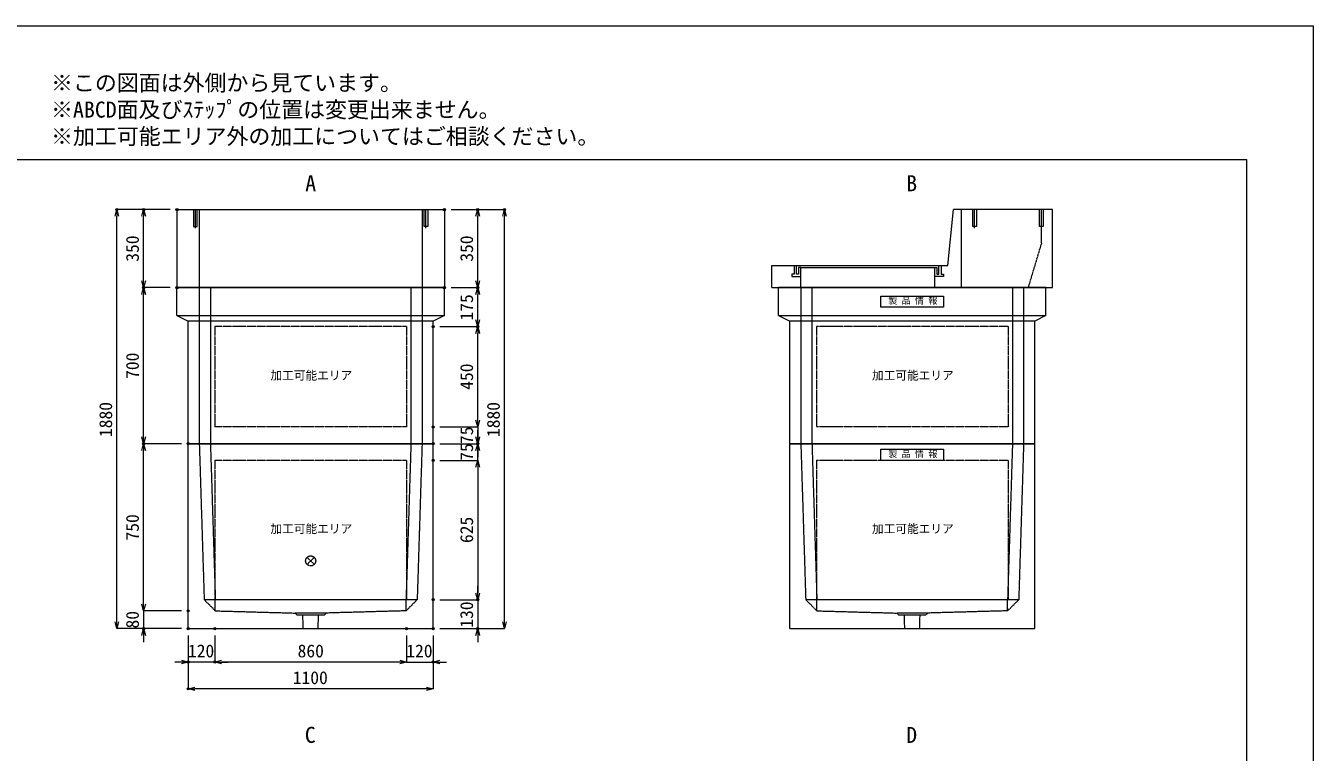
# Model space of a CAD drawing. Units: millimetres, scale not verified. Extents: x -4455 to 4455, y -3150 to 3150.
# Drawn here: x -1324 to 4455, y -109 to 3150 of the extents above; entities that cross this region are included whole.
import ezdxf
from ezdxf.enums import TextEntityAlignment as Align

# ---------------------------------------------------------------- set-up
doc = ezdxf.new("R2010")
doc.units = ezdxf.units.MM
doc.header["$LTSCALE"] = 20
doc.header["$PDMODE"] = 32
doc.header["$PDSIZE"] = 10
doc.linetypes.add('LONG_DASHED1', pattern=[7, 6, -1])
doc.linetypes.add('LONG_DOUBLE_CHAIN', pattern=[21.8, 18, -1, 0.6, -0.6, 0.6, -1])
for name, color, linetype, lineweight in [('0-0_D-TTL', 7, 'Continuous', 9), ('0-1_Defpoints', 7, 'Continuous', 9), ('0-3_D-TTL-TXT', 7, 'Continuous', 9), ('0-4_D-STR-TXT', 7, 'Continuous', 9), ('0-5_D-STR-DIM', 3, 'Continuous', 9), ('0-6_0', 7, 'Continuous', 9), ('0-7_D-STR', 7, 'Continuous', 9), ('0-9_D-STR-STR4', 134, 'LONG_DASHED1', 9), ('0-A_D-STR-STR2', 1, 'LONG_DASHED1', 9), ('0-B_D-STR-STR1', 7, 'LONG_DASHED1', 9), ('0-C_D-STR-STR5', 1, 'LONG_DOUBLE_CHAIN', 9)]:
    doc.layers.add(name, color=color, linetype=linetype, lineweight=lineweight)
doc.styles.add('ＭＳ ゴシック', font='')
doc.styles.get('ＭＳ ゴシック').set_extended_font_data('MS Gothic')

# ---------------------------------------------------------------- blocks, each defined once
blk = doc.blocks.new('A$C4DE05FD1')
at = {"layer": '0-0_D-TTL', "color": 134}
for p, q in [((4000, 76000), (114800, 76000)), ((114800, 76000), (114800, 4000))]:
    blk.add_line(p, q, dxfattribs=at)
at = {"layer": '0-1_Defpoints', "color": 134}
for p, q in [((0, 84000), (118800, 84000)), ((118800, 84000), (118800, 0))]:
    blk.add_line(p, q, dxfattribs=at)
at = {"layer": '0-3_D-TTL-TXT', "style": 'ＭＳ ゴシック'}
for s, p in [('※この図面は外側から見ています。', (43260.9, 79815.7)), ('※ABCD面及びｽﾃｯﾌﾟの位置は変更出来ません。', (43260.9, 78215.7)), ('※加工可能エリア外の加工についてはご相談ください。', (43260.9, 76615.7))]:
    blk.add_text(s, height=962.2, dxfattribs=at).set_placement(p, align=Align.BOTTOM_LEFT)
blk = doc.blocks.new('_Open30')
at = {"layer": '0-6_0'}
blk.add_line((0, 0), (-20, 0), dxfattribs=at)
blk.add_lwpolyline([(-20, 5.36), (0, 0), (-20, -5.36)], dxfattribs=at)
blk = doc.blocks.new('A$C31CA379A')
at = {"layer": '0-4_D-STR-TXT', "style": 'ＭＳ ゴシック'}
for s, p in [('A', (-326.2, -2190.5)), ('B', (35638.7, -2190.5)), ('C', (-351.4, -35190.9)), ('D', (35638.7, -35190.5))]:
    blk.add_text(s, height=962.2, dxfattribs=at).set_placement(p, align=Align.BOTTOM_LEFT)
blk = doc.blocks.new('A$C737D46CD')
at = {"layer": '0-B_D-STR-STR1', "linetype": 'Continuous'}
blk.add_lwpolyline([(-2820, 0), (2820, 0), (2820, -1000), (-2820, -1000)], close=True, dxfattribs=at)
at = {"layer": '0-B_D-STR-STR1', "style": 'ＭＳ ゴシック'}
blk.add_text('製 品 情 報', height=577.3, dxfattribs=at).set_placement((-2149.7, -882.5), align=Align.BOTTOM_LEFT)
blk = doc.blocks.new('A$C1CC521A5')
at = {"layer": '0-7_D-STR'}
for p, q in [((12000, 14000), (-12000, 14000)), ((-12000, 11500), (-12000, 14000)), ((12000, 11500), (12000, 14000)), ((-12000, 11500), (-11000, 11000)), ((-12000, 11500), (12000, 11500)), ((-11000, 0), (-11000, 11000)), ((11000, 11000), (-11000, 11000)), ((12000, 11500), (11000, 11000)), ((11000, 0), (11000, 11000)), ((11000, 0), (-11000, 0))]:
    blk.add_line(p, q, dxfattribs=at)
at = {"layer": '0-7_D-STR', "linetype": 'LONG_DASHED1'}
for p, q in [((-10000, 14000), (-10000, 0)), ((-9000, 14000), (-9000, 0)), ((9000, 14000), (9000, 0)), ((10000, 14000), (10000, 0))]:
    blk.add_line(p, q, dxfattribs=at)
at = {"layer": '0-C_D-STR-STR5'}
for p, q in [((8600, 10500), (8600, 1500)), ((8600, 1500), (-8600, 1500))]:
    blk.add_line(p, q, dxfattribs=at)
blk.add_lwpolyline([(8600, 10500), (-8600, 10500), (-8600, 1529)], dxfattribs=at)
at = {"layer": '0-B_D-STR-STR1'}
blk.add_blockref('A$C737D46CD', (0, 13250), dxfattribs=at)
blk = doc.blocks.new('A$C4E0738D6')
at = {"layer": '0-7_D-STR'}
for p, q in [((12000, 14000), (-12000, 14000)), ((-12000, 11500), (-12000, 14000)), ((12000, 11500), (12000, 14000)), ((-12000, 11500), (-11000, 11000)), ((-12000, 11500), (12000, 11500)), ((-11000, 0), (-11000, 11000)), ((11000, 11000), (-11000, 11000)), ((12000, 11500), (11000, 11000)), ((11000, 0), (11000, 11000)), ((11000, 0), (-11000, 0))]:
    blk.add_line(p, q, dxfattribs=at)
at = {"layer": '0-7_D-STR', "linetype": 'LONG_DASHED1'}
for p, q in [((-10000, 14000), (-10000, 0)), ((-9000, 14000), (-9000, 0)), ((9000, 14000), (9000, 0)), ((10000, 14000), (10000, 0))]:
    blk.add_line(p, q, dxfattribs=at)
at = {"layer": '0-C_D-STR-STR5'}
for p, q in [((8600, 10500), (8600, 1500)), ((8600, 1500), (-8600, 1500))]:
    blk.add_line(p, q, dxfattribs=at)
blk.add_lwpolyline([(8600, 10500), (-8600, 10500), (-8600, 1500)], dxfattribs=at)
blk = doc.blocks.new('A$C531455C1')
at = {"layer": '0-7_D-STR'}
for p, q in [((-11000, 0), (11000, 0)), ((-11000, -16600), (-11000, 0)), ((11000, -16600), (11000, 0)), ((-11000, -16600), (11000, -16600))]:
    blk.add_line(p, q, dxfattribs=at)
at = {"layer": '0-7_D-STR', "linetype": 'LONG_DASHED1'}
for p, q in [((-10000, 0), (-9560, -14000)), ((-9000, 0), (-8560, -14000)), ((9000, 0), (8560, -14000)), ((10000, 0), (9560, -14000)), ((-8560, -15000), (-9560, -14000)), ((9560, -14000), (-9560, -14000)), ((-8560, -15000), (-8560, -14000)), ((-8560, -15000), (-1400, -15200)), ((8560, -15000), (1400, -15200)), ((8560, -15000), (9560, -14000)), ((8560, -15000), (8560, -14000)), ((-1200, -15380), (-1400, -15200)), ((1400, -15200), (-1400, -15200)), ((1200, -15380), (-1200, -15380)), ((-666, -16600), (-705, -15380)), ((666, -16600), (705, -15380)), ((1200, -15380), (1400, -15200))]:
    blk.add_line(p, q, dxfattribs=at)
at = {"layer": '0-C_D-STR-STR5'}
for p, q in [((8600, -1500), (8600, -14000)), ((8600, -14000), (-8600, -14000))]:
    blk.add_line(p, q, dxfattribs=at)
blk.add_lwpolyline([(8600, -1500), (-8600, -1500), (-8600, -14000)], dxfattribs=at)
at = {"layer": '0-B_D-STR-STR1'}
blk.add_blockref('A$C737D46CD', (0, -500), dxfattribs=at)
blk = doc.blocks.new('A$C7CE826D1')
at = {"layer": '0-7_D-STR'}
for p, q in [((-11000, 0), (11000, 0)), ((-11000, -16600), (-11000, 0)), ((11000, -16600), (11000, 0)), ((-11000, -16600), (11000, -16600))]:
    blk.add_line(p, q, dxfattribs=at)
at = {"layer": '0-7_D-STR', "linetype": 'LONG_DASHED1'}
for p, q in [((-10000, 0), (-9560, -14000)), ((-9000, 0), (-8560, -14000)), ((9000, 0), (8560, -14000)), ((10000, 0), (9560, -14000)), ((-8560, -15000), (-9560, -14000)), ((9560, -14000), (-9560, -14000)), ((-8560, -15000), (-8560, -14000)), ((-8560, -15000), (-1400, -15200)), ((8560, -15000), (1400, -15200)), ((8560, -15000), (9560, -14000)), ((8560, -15000), (8560, -14000)), ((-1200, -15380), (-1400, -15200)), ((1400, -15200), (-1400, -15200)), ((1200, -15380), (-1200, -15380)), ((-666, -16600), (-705, -15380)), ((666, -16600), (705, -15380)), ((1200, -15380), (1400, -15200))]:
    blk.add_line(p, q, dxfattribs=at)
at = {"layer": '0-C_D-STR-STR5'}
for p, q in [((8600, -1500), (-8600, -1500)), ((-8600, -1500), (-8600, -14000)), ((8600, -1500), (8600, -14000)), ((8600, -14000), (-8600, -14000))]:
    blk.add_line(p, q, dxfattribs=at)
blk = doc.blocks.new('A$C774106B8')
at = {"layer": '0-7_D-STR'}
for p, q in [((-12000, 7000), (12000, 7000)), ((-12000, 7000), (-12000, 0)), ((12000, 7000), (12000, 0)), ((-12000, 0), (12000, 0))]:
    blk.add_line(p, q, dxfattribs=at)
at = {"layer": '0-7_D-STR', "linetype": 'LONG_DASHED1'}
for p, q in [((-10000, 7000), (-10000, 0)), ((10000, 7000), (10000, 0))]:
    blk.add_line(p, q, dxfattribs=at)
at = {"layer": '0-A_D-STR-STR2'}
for p, q in [((-10350, 5340), (-10350, 7000)), ((10350, 5340), (10350, 7000))]:
    blk.add_line(p, q, dxfattribs=at)
for points in [[(-10510, 7000), (-10510, 5500), (-10190, 5500), (-10190, 7000)], [(10510, 7000), (10510, 5500), (10190, 5500), (10190, 7000)]]:
    blk.add_lwpolyline(points, dxfattribs=at)
blk = doc.blocks.new('A$C20EB2ED2')
at = {"layer": '0-7_D-STR'}
for p, q in [((3200, 2000), (3700, 7000)), ((12600, 7000), (3700, 7000)), ((12600, 0), (12600, 7000)), ((-12600, 2000), (3200, 2000)), ((-12600, 0), (-12600, 2000)), ((-12600, 0), (12600, 0))]:
    blk.add_line(p, q, dxfattribs=at)
at = {"layer": '0-7_D-STR', "linetype": 'LONG_DASHED1'}
for p, q in [((4400, 7000), (4400, 0)), ((11600, 4000), (11600, 7000)), ((11600, 4000), (10400, 0)), ((-10000, 0), (-10000, 1800)), ((2000, 1800), (2000, 0))]:
    blk.add_line(p, q, dxfattribs=at)
at = {"layer": '0-9_D-STR-STR4'}
for points in [[(-10600, 2000), (-10600, 1200), (-10800, 1200), (-10800, 1000), (-10000, 1000)], [(-10000, 1800), (-10200, 1800), (-10200, 1200), (-10400, 1200), (-10400, 2000)], [(-10000, 1800), (2000, 1800), (2200, 1800)], [(2600, 2000), (2600, 1200), (2800, 1200), (2800, 1000), (2000, 1000)], [(2200, 1800), (2200, 1200), (2400, 1200), (2400, 2000)]]:
    blk.add_lwpolyline(points, dxfattribs=at)
at = {"layer": '0-A_D-STR-STR2'}
for p, q in [((5595.6, 5340), (5595.6, 7000)), ((11600, 5340), (11600, 7000))]:
    blk.add_line(p, q, dxfattribs=at)
for points in [[(5755.6, 7000), (5755.6, 5500), (5435.6, 5500), (5435.6, 7000)], [(11760, 7000), (11760, 5500), (11440, 5500), (11440, 7000)]]:
    blk.add_lwpolyline(points, dxfattribs=at)
blk = doc.blocks.new('A$C1C640AAB')
at = {"layer": '0-C_D-STR-STR5'}
for p, q in [((-318.2, -318.2), (318.2, 318.2)), ((-318.2, 318.2), (318.2, -318.2))]:
    blk.add_line(p, q, dxfattribs=at)
blk.add_circle((0, 0), 450, dxfattribs=at)

msp = doc.modelspace()

# ---------------------------------------------------------------- linework, layer by layer
at = {"layer": '0-1_Defpoints'}
for p in [(-915, 2325), (-795, 2325), (-645, 2325), (555, 2325), (705, 2325), (825, 2325), (-795, 1975), (-645, 1975), (555, 1975), (555, 1975), (705, 1975), (505, 1800), (705, 1800), (505, 1350), (-795, 1275), (-595, 1275), (505, 1275), (705, 1275), (505, 1200), (505, 575), (705, 575), (-595, 525), (-795, 445), (-595, 445), (-595, 445), (-475, 445), (385, 445), (505, 445), (505, 445), (705, 445), (-595, 295), (-475, 295), (505, 295), (-595, 175)]:
    msp.add_point(p, dxfattribs=at)
at = {"layer": '0-4_D-STR-TXT', "color": 3}
msp.add_line((2225, 1575.72), (2225.2, 1575.72), dxfattribs=at)
at = {"layer": '0-5_D-STR-DIM'}
for p, q in [((-675, 2325), (-915, 2325)), ((-675, 2325), (-795, 2325)), ((585, 2325), (705, 2325)), ((585, 2325), (825, 2325)), ((-915, 475), (-915, 2295)), ((-795, 2005), (-795, 2295)), ((705, 2005), (705, 2295)), ((825, 475), (825, 2295)), ((-675, 1975), (-795, 1975)), ((-675, 1975), (-795, 1975)), ((585, 1975), (705, 1975)), ((585, 1975), (705, 1975)), ((-795, 1305), (-795, 1945)), ((705, 1830), (705, 1945)), ((535, 1800), (705, 1800)), ((535, 1800), (705, 1800)), ((705, 1380), (705, 1770)), ((705, 1380), (705, 1410)), ((535, 1350), (705, 1350)), ((535, 1350), (705, 1350)), ((705, 1350), (705, 1275)), ((705, 1305), (705, 1335)), ((-625, 1275), (-795, 1275)), ((-625, 1275), (-795, 1275)), ((535, 1275), (705, 1275)), ((535, 1275), (705, 1275)), ((705, 1200), (705, 1275)), ((-795, 555), (-795, 1245)), ((705, 1245), (705, 1215)), ((535, 1200), (705, 1200)), ((535, 1200), (705, 1200)), ((705, 1170), (705, 1140)), ((705, 1170), (705, 605)), ((-795, 555), (-795, 585)), ((705, 605), (705, 635)), ((-625, 525), (-795, 525)), ((-625, 525), (-795, 525)), ((-795, 525), (-795, 445)), ((535, 575), (705, 575)), ((535, 575), (705, 575)), ((705, 575), (705, 445)), ((-625, 445), (-915, 445)), ((-625, 445), (-795, 445)), ((-795, 415), (-795, 385)), ((-595, 415), (-595, 175)), ((-595, 415), (-595, 295)), ((-475, 415), (-475, 295)), ((-475, 415), (-475, 295)), ((385, 415), (385, 295)), ((385, 415), (385, 295)), ((505, 415), (505, 295)), ((505, 415), (505, 175)), ((535, 445), (825, 445)), ((535, 445), (705, 445)), ((705, 415), (705, 385)), ((-625, 295), (-655, 295)), ((-475, 295), (-595, 295)), ((355, 295), (-445, 295)), ((-445, 295), (-415, 295)), ((355, 295), (325, 295)), ((385, 295), (505, 295)), ((535, 295), (565, 295)), ((475, 175), (-565, 175))]:
    msp.add_line(p, q, dxfattribs=at)

# ---------------------------------------------------------------- block references
at = {"layer": '0-0_D-TTL', "xscale": 0.075, "yscale": 0.075}
msp.add_blockref('A$C4DE05FD1', (-4455, -3150), dxfattribs=at)
at = {"layer": '0-4_D-STR-TXT', "xscale": 0.075, "yscale": 0.075}
msp.add_blockref('A$C31CA379A', (-45, 2550), dxfattribs=at)
at = {"layer": '0-5_D-STR-DIM', "xscale": 1.5, "yscale": 1.5}
for p, rotation in [((-915, 2325), 90), ((-795, 2325), 90), ((705, 2325), 90), ((825, 2325), 90), ((-795, 1975), 270), ((-795, 1975), 90), ((705, 1975), 270), ((705, 1975), 90), ((705, 1800), 270), ((705, 1800), 90), ((705, 1350), 270), ((705, 1350), 270), ((-795, 1275), 270), ((-795, 1275), 90), ((705, 1275), 270), ((705, 1275), 90), ((705, 1200), 90), ((705, 1200), 90), ((705, 575), 270), ((705, 575), 270), ((-795, 525), 270), ((-795, 525), 270), ((-915, 445), 270), ((825, 445), 270), ((-795, 445), 90), ((705, 445), 90), ((-475, 295), 180), ((-475, 295), 180), ((505, 295), 180), ((-595, 175), 180)]:
    msp.add_blockref('_Open30', p, dxfattribs=dict(at, rotation=rotation))
for p in [(-595, 295), (385, 295), (385, 295), (505, 175)]:
    msp.add_blockref('_Open30', p, dxfattribs=at)
at = {"layer": '0-7_D-STR', "xscale": 0.05, "yscale": 0.05}
for name, p in [('A$C774106B8', (-45, 1975)), ('A$C20EB2ED2', (2655, 1975)), ('A$C4E0738D6', (-45, 1275)), ('A$C1CC521A5', (2655, 1275)), ('A$C7CE826D1', (-45, 1275)), ('A$C531455C1', (2655, 1275))]:
    msp.add_blockref(name, p, dxfattribs=at)
at = {"layer": '0-C_D-STR-STR5', "xscale": 0.05, "yscale": 0.05}
msp.add_blockref('A$C1C640AAB', (-45, 749), dxfattribs=at)

# ---------------------------------------------------------------- texts
at = {"layer": '0-5_D-STR-DIM', "style": 'ＭＳ ゴシック'}
for s, p in [('350', (-798.89, 2091.34)), ('350', (701.11, 2091.34)), ('175', (701.11, 1827.48)), ('700', (-798.89, 1565.59)), ('450', (701.11, 1516.8)), ('1880', (-918.89, 1304.7)), ('1880', (821.11, 1304.7)), ('75', (701.11, 1273.37)), ('75', (701.11, 1198.37)), ('750', (-798.89, 840.59)), ('625', (701.11, 829.16)), ('80', (-798.9, 445.85)), ('130', (701.11, 449.2))]:
    msp.add_text(s, height=57.77, rotation=90, dxfattribs=at).set_placement(p, align=Align.BOTTOM_LEFT)
for s, p in [('120', (-595.8, 298.89)), ('860', (-103.66, 298.9)), ('120', (384.2, 298.89)), ('1100', (-125.3, 178.89))]:
    msp.add_text(s, height=57.77, dxfattribs=at).set_placement(p, align=Align.BOTTOM_LEFT)
at = {"layer": '0-C_D-STR-STR5', "style": 'ＭＳ ゴシック'}
for p in [(-225.47, 1550.44), (2474.53, 1550.44), (-225.47, 862.22), (2474.53, 862.22)]:
    msp.add_text('加工可能エリア', height=38.42, dxfattribs=at).set_placement(p, align=Align.BOTTOM_LEFT)

doc.saveas('drawing.dxf')
